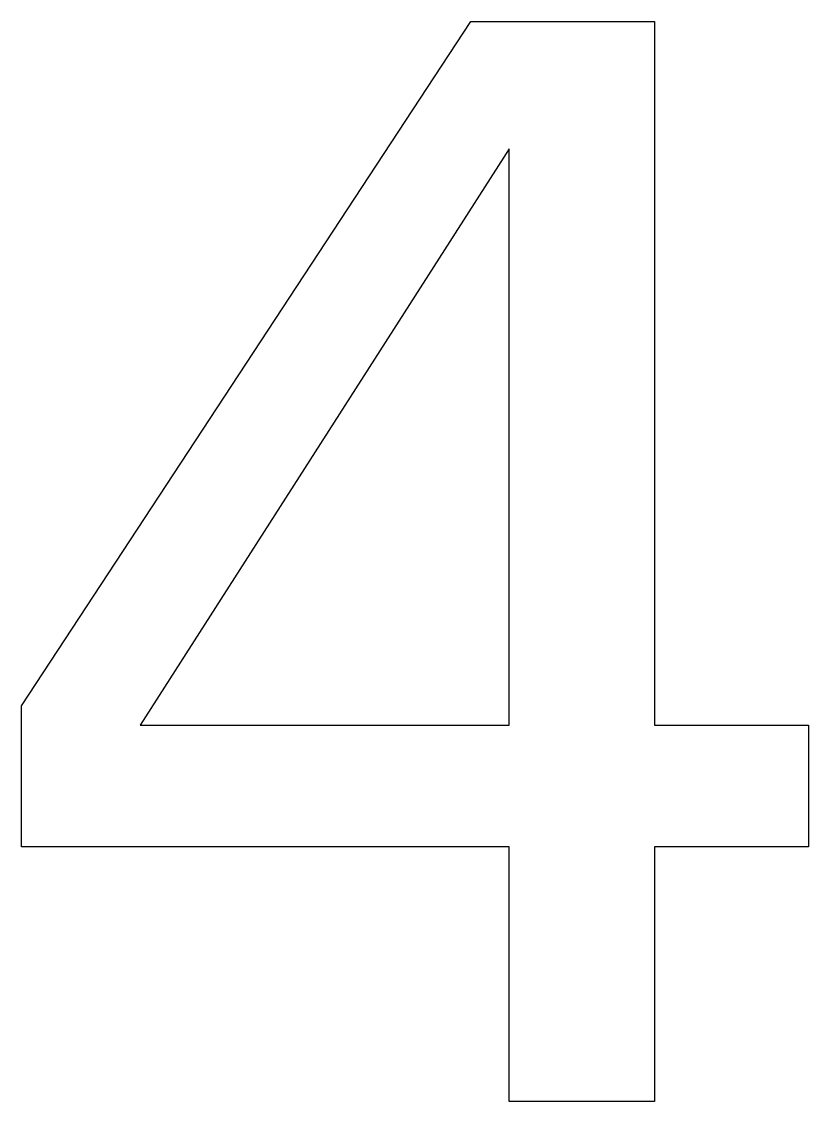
# Model space of a CAD drawing. Extents: x -2.56 to 3.44, y -3.97 to 4.25.
import ezdxf

# ---------------------------------------------------------------- set-up
doc = ezdxf.new("R2010")
doc.units = 0
doc.layers.get('0').update_dxf_attribs({"linetype": 'CONTINUOUS'})

msp = doc.modelspace()

# ---------------------------------------------------------------- linework, layer by layer
at = {"color": 7}
for points in [[(0.864431, 4.254853), (2.264518, 4.254853), (2.264518, -1.108473), (3.438608, -1.108473), (3.438608, -2.034515), (2.264518, -2.034515), (2.264518, -3.974792), (1.156576, -3.974792), (1.156576, -2.034515), (-2.558616, -2.034515), (-2.558616, -0.959643), (0.864431, 4.254853)], [(1.156576, 3.284714), (-1.654623, -1.108473), (1.156576, -1.108473), (1.156576, 3.284714)]]:
    msp.add_lwpolyline(points, dxfattribs=at)

doc.saveas('drawing.dxf')
